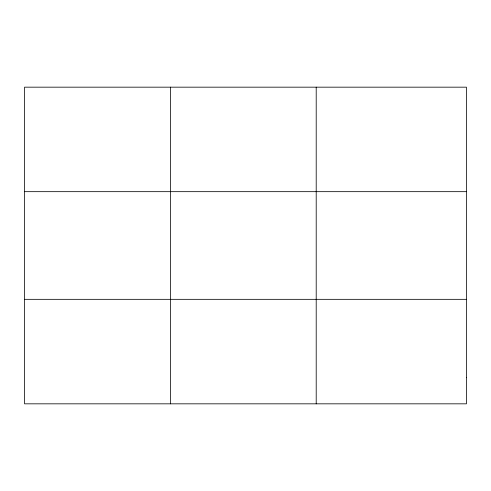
<?xml version="1.0" encoding="UTF-8"?>
<svg xmlns="http://www.w3.org/2000/svg" width="491" height="491" viewBox="0 0 491 491"><rect width="100%" height="100%" fill="white"/><g stroke="black" fill="none" stroke-linecap="round" stroke-linejoin="round"><path stroke-width="0.74" d="M170.377 403.829L170.377 87.171M316.204 403.829L316.204 87.171M24.55 191.668L466.45 191.668M24.55 299.332L466.45 299.332M466.45 377.702L466.45 403.829L24.55 403.829L24.55 87.171L466.45 87.171L466.45 377.702"/></g></svg>
